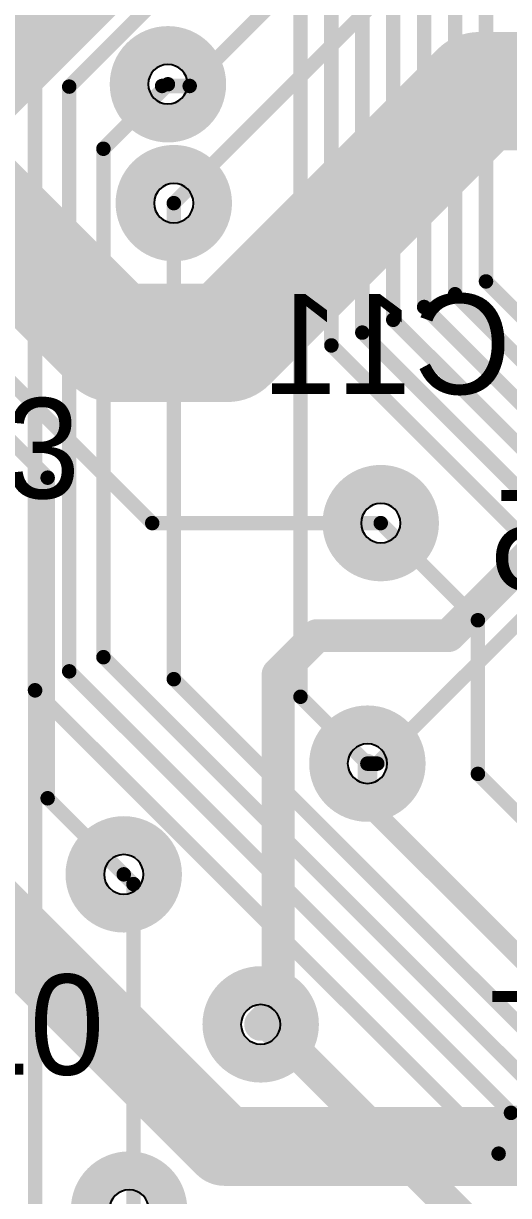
# Model space of a CAD drawing. Extents: x 0.11 to 5.41, y 1.37 to 6.94.
# Drawn here: x 2.573 to 2.863, y 4.638 to 5.339 of the extents above; entities that cross this region are included whole.
import ezdxf

# ---------------------------------------------------------------- set-up
doc = ezdxf.new("R2010")
doc.units = 0
for name, color, linetype in [('BOTTOMLAYER', 5, 'CONTINUOUS'), ('BOTTOMOVERLAY', 54, 'CONTINUOUS'), ('BOTTOMSOLDER', 6, 'CONTINUOUS'), ('DRILLDRAWING', 1, 'CONTINUOUS'), ('MULTILAYER', 9, 'CONTINUOUS'), ('TOPLAYER', 1, 'CONTINUOUS'), ('TOPOVERLAY', 2, 'CONTINUOUS'), ('TOPSOLDER', 216, 'CONTINUOUS')]:
    doc.layers.add(name, color=color, linetype=linetype)

msp = doc.modelspace()

# ---------------------------------------------------------------- linework, layer by layer
at = {"layer": 'BOTTOMLAYER'}
for points, const_width in [([(2.67252, 5.30193), (2.90563, 5.53504)], 0.00866), ([(2.535, 5.30134), (2.61602, 5.38236)], 0.07087), ([(2.66299, 5.23177), (2.82709, 5.39587)], 0.00866), ([(2.69513, 5.14809), (2.84587, 5.29882)], 0.07087), ([(2.84587, 5.29882), (2.9498, 5.29882)], 0.07087), ([(2.65598, 5.30193), (2.67252, 5.30193)], 0.00866), ([(2.535, 5.24004), (2.62695, 5.14809)], 0.07087), ([(2.43882, 5.25142), (2.65008, 5.04016)], 0.00866), ([(2.4576, 5.19724), (2.58748, 5.06736)], 0.00866), ([(2.62695, 5.14809), (2.69513, 5.14809)], 0.07087), ([(2.58748, 4.87539), (2.58748, 5.06736)], 0.00866), ([(2.82744, 4.9728), (2.90386, 5.04921)], 0.01969), ([(2.65008, 5.04016), (2.78685, 5.04016)], 0.00866), ([(2.78475, 4.89614), (2.92787, 5.03927)], 0.00866), ([(2.72543, 4.94961), (2.74862, 4.9728)], 0.01969), ([(2.74862, 4.9728), (2.82744, 4.9728)], 0.01969), ([(2.72543, 4.75043), (2.72543, 4.94961)], 0.01969), ([(2.77886, 4.89614), (2.78475, 4.89614)], 0.00866), ([(2.58748, 4.87539), (2.63303, 4.82984)], 0.00866), ([(2.525, 4.83524), (2.69331, 4.66693)], 0.04724), ([(2.715, 4.74), (2.72543, 4.75043)], 0.01969), ([(2.69331, 4.66693), (2.97193, 4.66693)], 0.04724)]:
    msp.add_lwpolyline(points, dxfattribs=dict(at, const_width=const_width))
for points, const_width in [([(2.82815, 5.29882, 1), (2.86358, 5.29882, 1)], 0.03543), ([(2.82815, 5.29882, 1), (2.86358, 5.29882, 1)], 0.03543), ([(2.64108, 5.30295, 1), (2.67789, 5.30295, 1)], 0.01319), ([(2.65382, 5.30193, 1), (2.65815, 5.30193, 1)], 0.00433), ([(2.67035, 5.30193, 1), (2.67468, 5.30193, 1)], 0.00433), ([(2.67035, 5.30193, 1), (2.67468, 5.30193, 1)], 0.00433), ([(2.64459, 5.23177, 1), (2.6814, 5.23177, 1)], 0.01319), ([(2.66083, 5.23177, 1), (2.66516, 5.23177, 1)], 0.00433), ([(2.60924, 5.14809, 1), (2.64467, 5.14809, 1)], 0.03543), ([(2.60924, 5.14809, 1), (2.64467, 5.14809, 1)], 0.03543), ([(2.67742, 5.14809, 1), (2.71285, 5.14809, 1)], 0.03543), ([(2.67742, 5.14809, 1), (2.71285, 5.14809, 1)], 0.03543), ([(2.58532, 5.06736, 1), (2.58965, 5.06736, 1)], 0.00433), ([(2.58532, 5.06736, 1), (2.58965, 5.06736, 1)], 0.00433), ([(2.76844, 5.04016, 1), (2.80526, 5.04016, 1)], 0.01319), ([(2.64791, 5.04016, 1), (2.65224, 5.04016, 1)], 0.00433), ([(2.64791, 5.04016, 1), (2.65224, 5.04016, 1)], 0.00433), ([(2.78469, 5.04016, 1), (2.78902, 5.04016, 1)], 0.00433), ([(2.7437, 4.9728, 1), (2.75354, 4.9728, 1)], 0.00984), ([(2.7437, 4.9728, 1), (2.75354, 4.9728, 1)], 0.00984), ([(2.82252, 4.9728, 1), (2.83236, 4.9728, 1)], 0.00984), ([(2.82252, 4.9728, 1), (2.83236, 4.9728, 1)], 0.00984), ([(2.72051, 4.94961, 1), (2.73035, 4.94961, 1)], 0.00984), ([(2.72051, 4.94961, 1), (2.73035, 4.94961, 1)], 0.00984), ([(2.76045, 4.89614, 1), (2.79726, 4.89614, 1)], 0.01319), ([(2.77669, 4.89614, 1), (2.78102, 4.89614, 1)], 0.00433), ([(2.78259, 4.89614, 1), (2.78692, 4.89614, 1)], 0.00433), ([(2.78259, 4.89614, 1), (2.78692, 4.89614, 1)], 0.00433), ([(2.58532, 4.87539, 1), (2.58965, 4.87539, 1)], 0.00433), ([(2.58532, 4.87539, 1), (2.58965, 4.87539, 1)], 0.00433), ([(2.61463, 4.82984, 1), (2.65144, 4.82984, 1)], 0.01319), ([(2.63087, 4.82984, 1), (2.6352, 4.82984, 1)], 0.00433), ([(2.69659, 4.74, 1), (2.73341, 4.74, 1)], 0.01319), ([(2.72051, 4.75043, 1), (2.73035, 4.75043, 1)], 0.00984), ([(2.72051, 4.75043, 1), (2.73035, 4.75043, 1)], 0.00984), ([(2.71008, 4.74, 1), (2.71992, 4.74, 1)], 0.00984), ([(2.6815, 4.66693, 1), (2.70512, 4.66693, 1)], 0.02362), ([(2.6815, 4.66693, 1), (2.70512, 4.66693, 1)], 0.02362), ([(2.61781, 4.62913, 1), (2.65463, 4.62913, 1)], 0.01319)]:
    msp.add_lwpolyline(points, format="xyb", close=True, dxfattribs=dict(at, const_width=const_width))
at = {"layer": 'BOTTOMSOLDER', "const_width": 0.02303}
for points in [[(2.63616, 5.30295, 1), (2.68281, 5.30295, 1)], [(2.63967, 5.23177, 1), (2.68632, 5.23177, 1)], [(2.76352, 5.04016, 1), (2.81018, 5.04016, 1)], [(2.75553, 4.89614, 1), (2.80219, 4.89614, 1)], [(2.6097, 4.82984, 1), (2.65636, 4.82984, 1)], [(2.69167, 4.74, 1), (2.73833, 4.74, 1)], [(2.61289, 4.62913, 1), (2.65955, 4.62913, 1)]]:
    msp.add_lwpolyline(points, format="xyb", close=True, dxfattribs=at)
at = {"layer": 'DRILLDRAWING'}
for points in [[(2.64768, 5.30295, 1), (2.6713, 5.30295, 1)], [(2.65118, 5.23177, 1), (2.6748, 5.23177, 1)], [(2.77504, 5.04016, 1), (2.79866, 5.04016, 1)], [(2.76705, 4.89614, 1), (2.79067, 4.89614, 1)], [(2.62122, 4.82984, 1), (2.64484, 4.82984, 1)], [(2.70319, 4.74, 1), (2.72681, 4.74, 1)], [(2.62441, 4.62913, 1), (2.64803, 4.62913, 1)]]:
    msp.add_lwpolyline(points, format="xyb", close=True, dxfattribs=at)
at = {"layer": 'MULTILAYER', "const_width": 0.01319}
for points in [[(2.64108, 5.30295, 1), (2.67789, 5.30295, 1)], [(2.64459, 5.23177, 1), (2.6814, 5.23177, 1)], [(2.76844, 5.04016, 1), (2.80526, 5.04016, 1)], [(2.76045, 4.89614, 1), (2.79726, 4.89614, 1)], [(2.61463, 4.82984, 1), (2.65144, 4.82984, 1)], [(2.69659, 4.74, 1), (2.73341, 4.74, 1)], [(2.61781, 4.62913, 1), (2.65463, 4.62913, 1)]]:
    msp.add_lwpolyline(points, format="xyb", close=True, dxfattribs=at)
at = {"layer": 'TOPLAYER'}
for points, const_width in [([(2.73882, 4.93618), (2.73882, 5.45685)], 0.00866), ([(2.75732, 5.14657), (2.75732, 5.44618)], 0.00866), ([(2.77583, 5.15424), (2.77583, 5.43852)], 0.00866), ([(2.79433, 5.1619), (2.79433, 5.43085)], 0.00866), ([(2.81283, 5.16957), (2.81283, 5.42319)], 0.00866), ([(2.60039, 5.30154), (2.71787, 5.41902)], 0.00866), ([(2.83134, 5.17723), (2.83134, 5.41552)], 0.00866), ([(2.84984, 5.1849), (2.84984, 5.40786)], 0.00866), ([(2.57992, 4.94008), (2.57992, 5.34528)], 0.00866), ([(2.62087, 5.26433), (2.65949, 5.30295)], 0.00866), ([(2.60039, 4.95141), (2.60039, 5.30154)], 0.00866), ([(2.62087, 4.95989), (2.62087, 5.26433)], 0.00866), ([(2.66299, 4.94672), (2.66299, 5.23177)], 0.00866), ([(2.84984, 5.1849), (2.90442, 5.13031)], 0.00866), ([(2.83134, 5.17723), (2.89676, 5.11181)], 0.00866), ([(2.81283, 5.16957), (2.8891, 5.09331)], 0.00866), ([(2.79433, 5.1619), (2.91314, 5.0431)], 0.00866), ([(2.77583, 5.15424), (2.90666, 5.02341)], 0.00866), ([(2.75732, 5.14657), (2.93954, 4.96436)], 0.00866), ([(2.78685, 5.04016), (2.845, 4.98201)], 0.00866), ([(2.845, 4.89), (2.845, 4.98201)], 0.00866), ([(2.62087, 4.95989), (2.87525, 4.70551)], 0.00866), ([(2.60039, 4.95141), (2.8648, 4.68701)], 0.00866), ([(2.66299, 4.94672), (2.88569, 4.72402)], 0.00866), ([(2.57992, 4.94008), (2.58, 4.94)], 0.00866), ([(2.58, 4.94), (2.8574, 4.6626)], 0.00866), ([(2.58, 4.59868), (2.58, 4.94)], 0.00866), ([(2.73882, 4.93618), (2.77886, 4.89614)], 0.00866), ([(2.77886, 4.87149), (2.77886, 4.89614)], 0.01181), ([(2.845, 4.89), (2.87437, 4.86063)], 0.00866), ([(2.77886, 4.87149), (2.90625, 4.74409)], 0.01181), ([(2.63303, 4.82984), (2.63886, 4.82402)], 0.00866), ([(2.63886, 4.62913), (2.63886, 4.82402)], 0.00866), ([(2.7175, 4.7425), (2.88, 4.58)], 0.01969), ([(2.8648, 4.68701), (3.01466, 4.68701)], 0.00866), ([(2.8574, 4.6626), (2.96335, 4.6626)], 0.00866)]:
    msp.add_lwpolyline(points, dxfattribs=dict(at, const_width=const_width))
for points, const_width in [([(2.64108, 5.30295, 1), (2.67789, 5.30295, 1)], 0.01319), ([(2.65732, 5.30295, 1), (2.66165, 5.30295, 1)], 0.00433), ([(2.59823, 5.30154, 1), (2.60256, 5.30154, 1)], 0.00433), ([(2.59823, 5.30154, 1), (2.60256, 5.30154, 1)], 0.00433), ([(2.6187, 5.26433, 1), (2.62303, 5.26433, 1)], 0.00433), ([(2.6187, 5.26433, 1), (2.62303, 5.26433, 1)], 0.00433), ([(2.64459, 5.23177, 1), (2.6814, 5.23177, 1)], 0.01319), ([(2.66083, 5.23177, 1), (2.66516, 5.23177, 1)], 0.00433), ([(2.84768, 5.1849, 1), (2.85201, 5.1849, 1)], 0.00433), ([(2.84768, 5.1849, 1), (2.85201, 5.1849, 1)], 0.00433), ([(2.82917, 5.17723, 1), (2.8335, 5.17723, 1)], 0.00433), ([(2.82917, 5.17723, 1), (2.8335, 5.17723, 1)], 0.00433), ([(2.81067, 5.16957, 1), (2.815, 5.16957, 1)], 0.00433), ([(2.81067, 5.16957, 1), (2.815, 5.16957, 1)], 0.00433), ([(2.79217, 5.1619, 1), (2.7965, 5.1619, 1)], 0.00433), ([(2.79217, 5.1619, 1), (2.7965, 5.1619, 1)], 0.00433), ([(2.77366, 5.15424, 1), (2.77799, 5.15424, 1)], 0.00433), ([(2.77366, 5.15424, 1), (2.77799, 5.15424, 1)], 0.00433), ([(2.75516, 5.14657, 1), (2.75949, 5.14657, 1)], 0.00433), ([(2.75516, 5.14657, 1), (2.75949, 5.14657, 1)], 0.00433), ([(2.76844, 5.04016, 1), (2.80526, 5.04016, 1)], 0.01319), ([(2.78469, 5.04016, 1), (2.78902, 5.04016, 1)], 0.00433), ([(2.84283, 4.98201, 1), (2.84717, 4.98201, 1)], 0.00433), ([(2.84283, 4.98201, 1), (2.84717, 4.98201, 1)], 0.00433), ([(2.6187, 4.95989, 1), (2.62303, 4.95989, 1)], 0.00433), ([(2.6187, 4.95989, 1), (2.62303, 4.95989, 1)], 0.00433), ([(2.59823, 4.95141, 1), (2.60256, 4.95141, 1)], 0.00433), ([(2.59823, 4.95141, 1), (2.60256, 4.95141, 1)], 0.00433), ([(2.66083, 4.94672, 1), (2.66516, 4.94672, 1)], 0.00433), ([(2.66083, 4.94672, 1), (2.66516, 4.94672, 1)], 0.00433), ([(2.57776, 4.94008, 1), (2.58209, 4.94008, 1)], 0.00433), ([(2.57776, 4.94008, 1), (2.58209, 4.94008, 1)], 0.00433), ([(2.57783, 4.94, 1), (2.58217, 4.94, 1)], 0.00433), ([(2.57783, 4.94, 1), (2.58217, 4.94, 1)], 0.00433), ([(2.57783, 4.94, 1), (2.58217, 4.94, 1)], 0.00433), ([(2.73665, 4.93618, 1), (2.74098, 4.93618, 1)], 0.00433), ([(2.73665, 4.93618, 1), (2.74098, 4.93618, 1)], 0.00433), ([(2.76045, 4.89614, 1), (2.79726, 4.89614, 1)], 0.01319), ([(2.77591, 4.89614, 1), (2.78181, 4.89614, 1)], 0.00591), ([(2.77669, 4.89614, 1), (2.78102, 4.89614, 1)], 0.00433), ([(2.84283, 4.89, 1), (2.84717, 4.89, 1)], 0.00433), ([(2.84283, 4.89, 1), (2.84717, 4.89, 1)], 0.00433), ([(2.77591, 4.87149, 1), (2.78181, 4.87149, 1)], 0.00591), ([(2.77591, 4.87149, 1), (2.78181, 4.87149, 1)], 0.00591), ([(2.61463, 4.82984, 1), (2.65144, 4.82984, 1)], 0.01319), ([(2.63087, 4.82984, 1), (2.6352, 4.82984, 1)], 0.00433), ([(2.63669, 4.82402, 1), (2.64102, 4.82402, 1)], 0.00433), ([(2.63669, 4.82402, 1), (2.64102, 4.82402, 1)], 0.00433), ([(2.69659, 4.74, 1), (2.73341, 4.74, 1)], 0.01319), ([(2.71258, 4.7425, 1), (2.72242, 4.7425, 1)], 0.00984), ([(2.86263, 4.68701, 1), (2.86696, 4.68701, 1)], 0.00433), ([(2.86263, 4.68701, 1), (2.86696, 4.68701, 1)], 0.00433), ([(2.85524, 4.6626, 1), (2.85957, 4.6626, 1)], 0.00433), ([(2.85524, 4.6626, 1), (2.85957, 4.6626, 1)], 0.00433), ([(2.61781, 4.62913, 1), (2.65463, 4.62913, 1)], 0.01319)]:
    msp.add_lwpolyline(points, format="xyb", close=True, dxfattribs=dict(at, const_width=const_width))
at = {"layer": 'TOPSOLDER', "const_width": 0.02303}
for points in [[(2.63616, 5.30295, 1), (2.68281, 5.30295, 1)], [(2.63967, 5.23177, 1), (2.68632, 5.23177, 1)], [(2.76352, 5.04016, 1), (2.81018, 5.04016, 1)], [(2.75553, 4.89614, 1), (2.80219, 4.89614, 1)], [(2.6097, 4.82984, 1), (2.65636, 4.82984, 1)], [(2.69167, 4.74, 1), (2.73833, 4.74, 1)], [(2.61289, 4.62913, 1), (2.65955, 4.62913, 1)]]:
    msp.add_lwpolyline(points, format="xyb", close=True, dxfattribs=at)

# ---------------------------------------------------------------- texts
at = {"layer": 'BOTTOMOVERLAY', "text_generation_flag": 2}
for s, p in [('C11', (2.865, 5.1174)), ('C5', (2.955, 5))]:
    msp.add_text(s, height=0.06, rotation=360, dxfattribs=at).set_placement(p)
at = {"layer": 'TOPOVERLAY'}
for s, p in [('TP13', (2.415, 5.055)), ('TP10', (2.42961, 4.70988)), ('TP2', (2.8518, 4.7))]:
    msp.add_text(s, height=0.06, rotation=360, dxfattribs=at).set_placement(p)

doc.saveas('drawing.dxf')
